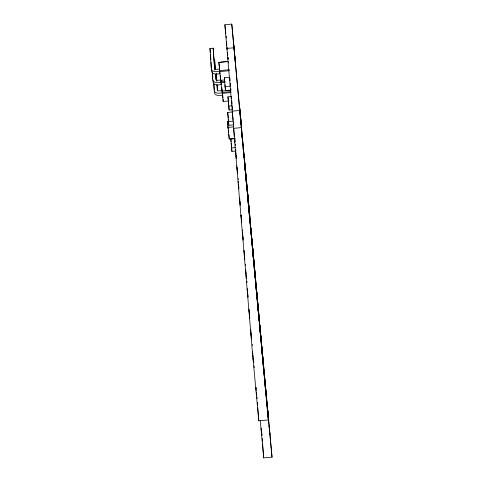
<?xml version="1.0" encoding="UTF-8"?>
<svg xmlns="http://www.w3.org/2000/svg" width="482" height="482" viewBox="0 0 482 482"><rect width="100%" height="100%" fill="white"/><g stroke="black" fill="none" stroke-linecap="round" stroke-linejoin="round"><path stroke-width="0.72" d="M251.538 339.033L251.465 338.87M248.917 308.926L249.754 318.168L249.592 315.638M221.726 87.224L223.196 101.497L229.028 100.931M220.611 79.006L221.931 91.092L230.842 90.224M234.463 136.557L224.871 24.787L231.776 24.1L249.815 216.43M211.441 68.848L211.586 71.089A4.91 3.446 -7.2 0 0 216.713 74.059L219.985 73.74L219.69 71.324L216.406 71.643A4.928 3.446 -7.2 0 1 211.261 68.673L209.965 48.483L213.158 48.17L214.791 70.023M226.853 48.459L233.957 47.754L231.776 24.1M220.286 75.511L220.642 80.343L218.858 62.371L228.004 61.467M218.858 62.371L228.016 61.503M219.521 69.016L216.243 69.336A1.645 1.151 -7.2 0 1 214.532 68.348L213.158 48.17M219.467 70.685L229.408 69.709M219.557 71.643L229.504 70.667M230.848 88.742L230.992 90.074L225.468 90.61L224.311 77.753L229.818 77.216M220.617 80.331L224.841 79.928M220.816 81.765L225.004 81.356M221.021 82.289L217.792 82.609A4.844 3.434 -7.2 0 1 212.731 79.638L212.201 71.45M220.907 82.699L225.094 82.289M225.004 86.627L230.565 86.085L230.318 83.127M222.118 92.466L230.986 91.604M222.449 94.02L222.31 92.893L219.135 93.201A4.766 3.416 -7.2 0 1 214.153 90.242L213.665 82.832M222.208 93.388L231.077 92.52M222.588 95.147L219.424 95.46A4.748 3.41 -7.2 0 1 214.454 92.502L214.357 91.02M232.649 109.679L229.125 110.023L227.926 96.816L231.444 96.472L231.625 98.611M228.673 106.082L232.228 105.733M233.643 124.838L228.854 125.302L228.414 121.578L227.697 112.439L232.469 111.981M234.391 138.545L229.233 139.039L227.377 121.392L228.872 121.247M228.414 121.578L233.234 121.109M227.847 127.429L233.258 126.911M233.957 47.754L241.247 127.61L233.553 128.351L252.399 351.884L258.768 420.798L268.299 419.961L264.431 377.123M235.644 151.035L231.908 151.39L230.794 139.009L235.258 138.581M231.511 147.992L235.457 147.613M260.25 420.551L263.708 457.9L272.035 457.183L249.549 214.538M236.891 165.868L236.885 166.194M236.397 155.511L236.409 155.24M256.689 395.794L256.358 392.896M253.315 360.867L253.381 361.271L253.032 358.174M228.474 62.449L228.546 62.907L228.54 62.485M253.767 361.572L253.707 361.187L253.779 362.53M244.091 251.188L244.013 250.586L244.591 257.436M244.717 258.599L244.796 259.183L244.766 258.406M209.965 48.483L210.387 52.411M238.313 182.407L238.192 181.594L238.301 183.154M218.882 62.401L219.587 68.215M221.093 82.874L221.304 84.627L218.093 84.94A4.826 3.428 -7.2 0 1 213.044 81.976L212.899 79.747M237.506 172.857L237.626 173.695L237.602 173.213M227.377 121.392L227.727 124.308M227.902 125.76L228.245 128.676M228.42 130.134L228.679 132.321M234.445 136.436L234.318 135.478L234.409 136.798M227.697 112.439L228.245 117.59M230.794 139.009L231.113 141.75M224.311 77.753L224.775 81.753M227.926 96.816L228.227 99.455M234.716 138.798L234.963 141.039M235.294 144.022L235.457 145.516M250.869 331.405L250.676 329.833L251.345 337.762M245.669 269.908L246.055 273.758M247.971 297.267L247.224 288.772L247.525 291.49M226.781 43.808L226.534 41.892L226.793 45.561M232.3 106.389L232.583 109.022M233.083 120.066L232.113 111.191L239.741 110.456L248.399 200.446M233.324 122.283L233.565 124.501M241.687 222.551L241.307 218.744M242.699 234.276L242.494 232.475L242.693 235.355M243.175 240.265L242.741 235.873M267.076 403.591L267.45 407.748M267.088 404.265L244.699 161.994M224.871 24.787L225.811 33.704M226.052 35.933L226.287 38.162M238.855 188.878L238.427 184.582M239.813 199.928L239.572 197.994L240.247 205.434M241.229 216.816L241.024 214.978L241.253 218.195M262.792 360.373L263.678 369.863M265.281 384.172L265.239 384.25M262.744 360.434L262.443 357.337M263.702 369.537L264.564 378.804L263.25 365.157M228.143 59.545L227.932 57.509M234.939 142.317L234.571 138.629M236.078 156.144L236.325 158.229L236.108 155.469M263.503 365.049L263.75 367.561L262.714 356.969L262.937 359.445M263.479 365.217L263.256 362.717M264.263 372.767L264.498 375.195L264.016 370.622L264.257 373.122M227.167 47.447L227.233 48.098M255.978 387.389L256.135 388.938M241.247 127.61L268.299 419.961M250.929 232.33L250.863 231.697L251.026 233.535M251.086 233.421L251.146 234.023L250.544 227.703M252.044 243.832L251.99 243.235L252.044 243.922M252.164 244.519L252.219 245.091L252.164 244.428M252.695 250.893L252.755 251.471L251.483 237.192L251.773 240.41M252.592 250.399L252.532 249.797L252.707 251.779M257.948 304.461L257.906 304.052L258.081 305.998M227.691 55.111L227.444 52.592M237.108 167.784L237.397 170.821M237.379 171.658L236.963 167.2M244.272 252.863L244.621 256.635M261.521 432.902L261.786 435.258L261.69 433.74M249.116 310.553L249.441 313.909M252.797 354.119L252.502 351.547L252.857 356.294M249.7 215.358L249.64 214.809L249.688 215.285M249.622 215.406L249.682 215.984L249.64 215.484M251.815 239.114L251.767 238.59L251.815 239.168M251.929 239.849L251.978 240.355L251.929 239.801M252.755 248.772L252.701 248.278L252.845 249.887M252.833 249.224L252.881 249.7L252.743 248.152M235.963 153.945L235.565 150.36L235.927 154.656M235.174 60.244L235.367 62.232L233.39 41.211L234.119 49.14M235.041 58.864L234.511 53.303M244.302 157.837L243.934 154.174L244.501 160.488M244.814 164.934L245.001 166.856L244.88 165.495M247.881 196.523L247.718 194.879L247.844 196.252M248.206 200.126L248.369 201.747L248.242 200.367M248.857 206.603L248.706 205.085L248.826 206.417M249.79 216.298L249.405 213.122M251.068 230.131L250.929 228.691L251.182 231.348M244.693 164.115L244.501 162.109L244.748 164.856M244.91 167.043L244.705 164.977L245.458 172.948L245.115 169.411M245.025 167.808L245.224 169.785L245.091 168.369M246.447 183.16L246.633 185.088L246.368 182.226M250.887 229.107L251.038 230.631L250.767 227.811M251.477 234.945L251.333 233.475L251.592 236.198M246.368 182.841L246.169 180.834L246.308 182.395M254.731 270.191L254.52 267.968M254.707 270.354L254.924 272.637M247.037 186.883L249.905 217.503M250.001 218.695L250.116 219.913M250.146 220.581L250.266 221.822M250.369 223.1L250.652 226.444M251.297 232.686L251.55 235.343L251.423 233.878M252.502 245.573L252.249 242.934L252.387 244.464M242.271 138.37L241.922 134.743L242.651 142.521L242.301 138.906M243.47 150.842L243.139 147.371L243.609 152.312M243.518 151.493L243.85 154.957L243.729 153.607M244.681 163.543L244.832 165.543M245.971 177.346L245.651 174.062L245.778 175.478M246.043 178.274L246.356 181.545L245.898 177.322L246.23 180.708M247.356 192.36L247.043 189.119L247.176 190.607M249.188 210.64L249.308 211.917M251.718 237.632L252.032 241.392M252.164 242.928L252.429 245.73L252.285 244.115M252.628 247.067L252.96 250.983M253.098 252.58L253.46 256.786M253.851 260.19L253.604 257.569L253.749 259.195M253.996 261.847L254.369 266.197M255.243 275.222L254.996 272.625L255.153 274.354M255.406 277.054L255.653 279.65L255.496 277.903M256.677 290.688L256.43 288.115L256.593 289.947M256.852 292.701L257.099 295.273L256.93 293.418M244.892 166.368L245.049 168.525M246.308 181.708L246.507 184.341M247.441 193.463L247.676 196.361M247.905 199.012L247.35 193.017L247.754 196.692L247.621 195.186M248.784 207.844L248.477 204.645L248.748 207.603M248.887 209.128L249.025 210.55M249.025 211.05L249.164 212.514M250.26 223.817L249.959 220.69L250.706 229.197M253.604 258.503L253.869 261.28L253.719 259.557M255.086 274.541L255.352 277.301L255.189 275.463M255.815 281.85L255.562 279.186L255.725 281.012M255.99 283.814L256.243 286.477L256.075 284.627M256.43 288.965L256.171 286.23L256.346 288.164M256.617 291.074L256.876 293.809L256.701 291.851M257.31 297.972L257.057 295.333L257.231 297.274M257.496 300.129L257.75 302.768L257.575 300.804M258.147 306.606L257.731 303.094L257.912 305.148M258.34 308.805L258.587 311.354L258.268 308.751M258.846 314.583L258.593 311.968L258.78 314.029M259.051 316.945L259.304 319.554L259.117 317.475M259.665 322.994L259.424 320.47L259.611 322.53M259.876 325.392L260.117 327.911L259.931 325.832M261.226 339.87L260.991 337.376L261.184 339.563M246.591 185.419L246.929 188.908L246.441 183.823M247.875 199.168L248.013 200.675M248.116 201.964L248.453 205.398L247.965 200.337M249.278 213.9L249.592 217.177L248.845 209.218L249.2 212.309L249.055 210.724M249.694 219.069L250.025 222.443L249.863 220.69M250.833 230.8L251.182 235.029M251.923 241.988L252.297 246.441M252.448 248.272L252.851 253.104M253.351 257.322L253.056 254.243L255.454 280.102L255.159 277.054M253.514 259.232L253.809 262.31L253.64 260.394M254.978 274.909L254.683 271.854L254.864 273.878M257.864 304.479L257.99 305.799M258.189 308.125L258.436 310.661M259.593 323.163L259.34 320.488L259.533 322.675M259.816 325.712L260.075 328.387L259.876 326.175M260.431 331.7L260.184 329.116L260.376 331.303M260.654 334.285L260.907 336.864L260.708 334.653M261.25 341.081L260.997 338.436L261.208 340.768M261.461 342.485L261.696 344.973L261.497 342.762M262.063 349.354L261.816 346.805L262.027 349.125M262.31 352.167L262.841 357.264M263.088 360.096L263.323 362.554L263.112 360.217M251.327 236.764L251.646 240.102L251.483 238.228M253.02 255.092L253.333 258.394L253.158 256.376M253.942 264.269L253.634 261.093L253.815 263.1M254.116 266.341L254.418 269.516L254.237 267.474M254.574 271.818L254.261 268.54L254.454 270.679M255.641 282.717L255.34 279.572L255.532 281.729M255.84 285.043L256.135 288.049M256.659 293.086C255.46 280.735 258.051 307.823 256.864 295.484M258.394 311.89L258.105 308.908L258.466 312.866M267.281 405.766L266.871 402.018M268.293 416.358L268.522 418.689L268.486 418.274M254.767 274.071L255.08 277.343L254.888 275.168M256.364 291.206L256.062 288.109M257.406 301.81L257.105 298.701L257.31 301.021M257.629 304.413L257.924 307.522L257.563 303.521M258.623 314.553L258.912 317.536L258.551 313.559M259.232 321.59L258.93 318.518L259.153 321.012M260.19 331.357L259.906 328.405L260.286 332.58M260.443 334.297L260.732 337.237L260.346 333.056M266.558 398.421L266.311 395.903L266.432 397.264M267.6 409.357L267.835 411.773L267.799 411.369M269.366 428.263L269.137 425.895L269.173 426.341M269.715 432.185L269.944 434.547L269.902 434.083M262.142 353.818L261.84 350.709L263.22 365.067M265.715 392.071L265.998 394.969L265.214 386.703M240.512 115.891L239.783 108.028L241.542 126.67L241.41 125.193M240.813 118.813L240.849 119.162M240.867 119.403L241.265 123.639M248.941 207.634L249.098 209.164M244.76 164.217L244.302 159.452L265.63 387.92M267.432 407.356L268.396 417.304M269.516 429.89L269.806 433.035M264.72 378.75L265.486 386.498M266.353 395.216L265.63 388.088M266.359 395.463L266.733 399.385L266.618 398.102M268.119 414.321L267.751 410.423L267.781 410.821M269.558 430.547L269.269 427.377M247.82 197.897L248.091 200.874L247.682 197.228L247.832 198.867M249.724 219.196L249.242 214.171L249.399 215.906M255.797 284.392L256.255 290.272M261.352 342.304L261.75 346.504L261.539 344.154M262.172 353.005L261.768 348.607L262.612 357.65L262.214 353.24M266.365 396.668L272.035 457.183M256.412 291.972L256.894 296.984L256.683 294.641M259.316 322.723L259.774 327.549L259.551 325.025M265.54 389.968L265.088 385.208L265.118 385.612M226.998 47.863L227.179 49.827M234.716 139.099L234.969 141.913M238.584 185.088L238.855 188.088M239.958 201.434L240.235 204.495M242.591 229.944L242.693 231.017M241.38 218.334L241.663 221.461M261.473 432.354L261.099 428.094M242.85 235.806L243.139 239.006M247.634 292.592L248.001 296.798M252.243 344.311L252.351 345.51M251.026 332.99L251.351 336.593M254.062 365.88L254.231 367.712M252.905 355.27L253.309 359.897M266.01 391.643L266.215 393.896M250.134 219.991C250.532 224.064 249.718 216.322 250.128 220.503M254.098 262.817L254.189 263.823M254.623 268.92L254.719 269.968M258.412 309.39L258.515 310.504M262.347 352.366L262.557 354.71M262.81 357.114L262.6 354.8M265.781 389.498L265.986 391.782M251.839 238.825L251.905 240.187M253.213 253.659L253.339 255.701M254.171 264.172L254.267 265.221M254.719 270.589L254.821 271.685M261.449 345.612L261.69 348.317L260.828 339.063L261.069 341.738M258.129 310.595L257.912 308.106L258.774 317.349L258.545 314.824M260.075 331.682L259.84 329.007L260.72 338.484L260.479 335.773M228.143 57.641L228.233 58.611M235.794 149.42L235.909 150.721M245.495 264.395L245.591 265.443M256.183 391.029L255.888 387.528M229.878 77.957L230.125 80.91M231.806 100.75L232.107 104.311M256.472 392.655L256.677 395.367M228.378 100.78L228.721 105.046M228.836 106.468L229.125 110.023M246.917 281.223L247.025 282.512M246.254 275.963L246.386 278.144L245.621 270.185M238.259 178.533L238.337 179.533M231.252 143.178L231.908 151.39M228.354 118.994L228.854 125.302M225.004 84.705L225.468 90.61M228.884 134.544L229.233 139.039M261.822 433.185L261.991 435.433M262.22 438.427L262.449 441.422M262.624 443.669L263.708 457.9M222.768 95.52L222.937 97.756M223.046 99.25L223.214 101.485M222.31 92.893L222.142 90.61L218.973 90.917A1.591 1.139 -7.2 0 1 217.316 89.935L216.954 84.748M221.672 87.344L221.949 91.092M220.979 81.717L220.852 79.994L217.635 80.313A1.615 1.145 -7.2 0 1 215.948 79.325L215.587 74.114M220.358 75.554L220.509 77.626M257.051 397.132L257.159 398.614M257.43 402.307L257.641 405.266M257.804 407.483L258.768 420.798M216.322 73.686L216.834 81.09M217.093 84.79L217.503 90.712M216.183 73.632L216.695 81.042M215.43 69.763L214.568 59.232L215.279 69.649M215.737 74.228L216.147 80.175M213.918 84.356L214.261 89.538M212.466 73.053L212.803 78.259M210.532 54.653L210.863 59.882M211.008 62.124L211.345 67.353M249.333 211.755L249.037 209.086L249.333 211.755M244.031 157.493L243.29 149.619L244.031 157.493M254.249 264.467L254.11 263.503L254.249 264.467M254.779 270.655L254.659 269.872L254.779 270.655"/></g></svg>
